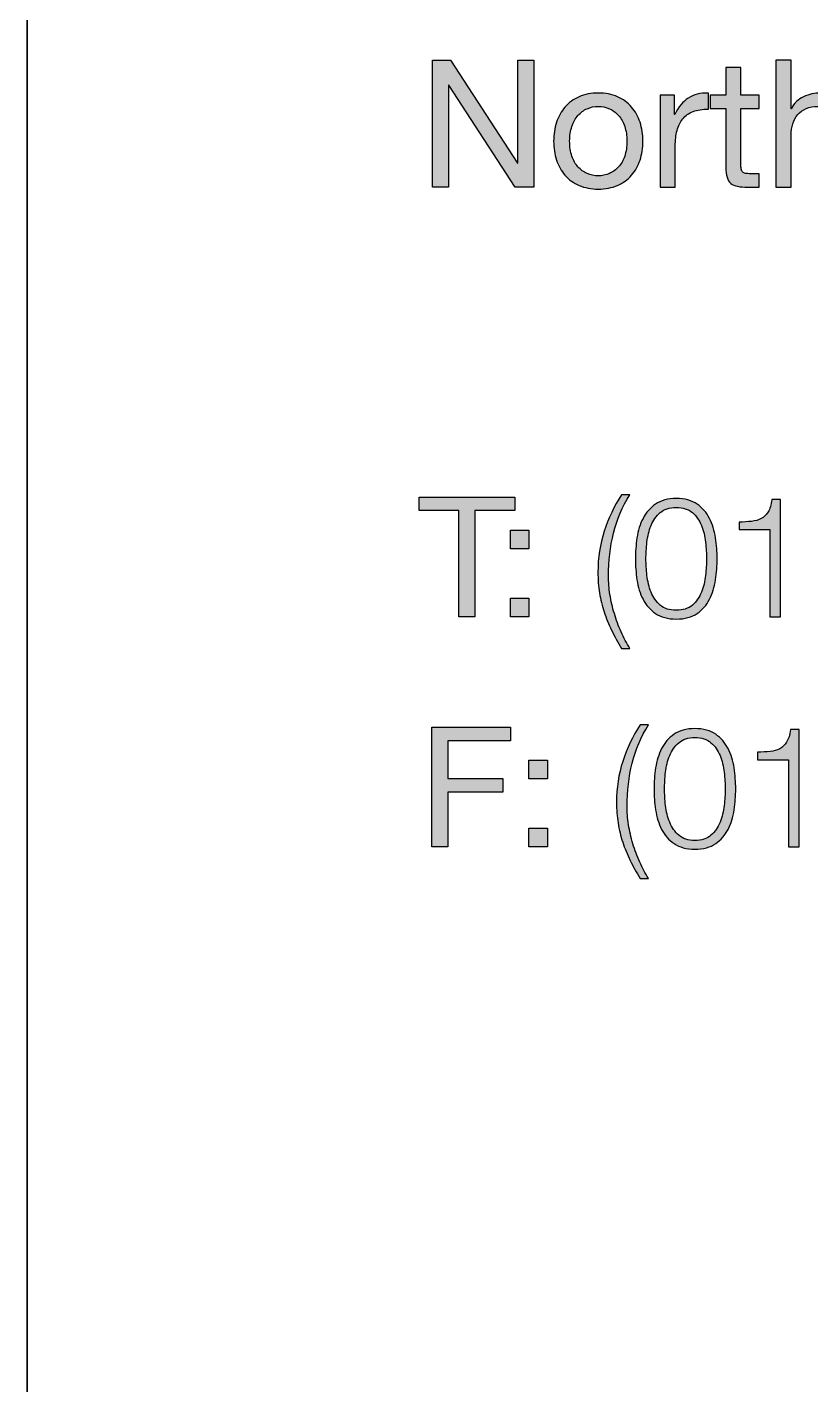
# Paper-space layout 'A0mask' of a CAD drawing. Extents: x 0 to 1153, y 0 to 810.
# Drawn here: x 973 to 991.16, y 31.46 to 62.92 of the extents above; entities that cross this region are included whole.
import ezdxf
from ezdxf.enums import TextEntityAlignment as Align

# ---------------------------------------------------------------- set-up
doc = ezdxf.new("R2010")
doc.units = 0
doc.layers.get('0').update_dxf_attribs({"linetype": 'CONTINUOUS'})
doc.layers.get('Defpoints').update_dxf_attribs({"linetype": 'CONTINUOUS'})
doc.layers.add('JPP_Mask', color=7, linetype='CONTINUOUS')
doc.styles.add('JPP', font='arial.ttf')

# ---------------------------------------------------------------- blocks, each defined once
blk = doc.blocks.new('A0mask')
at = {"true_color": 0x004a91}
blk.add_hatch(color=154, dxfattribs=at).paths.add_polyline_path([(982.807, 62.151), (982.391, 62.151), (982.391, 59.209), (982.762, 59.209), (982.762, 61.57), (982.77, 61.57), (984.307, 59.209), (984.735, 59.209), (984.735, 62.151), (984.364, 62.151), (984.364, 59.765), (984.356, 59.765)])
h = blk.add_hatch(color=154, dxfattribs=at)
edge = h.paths.add_edge_path()
edge.add_spline(control_points=[(989.96, 61.339), (989.96, 61.339), (989.96, 61.03), (989.96, 61.03), (989.96, 61.03), (989.535, 61.03), (989.535, 61.03), (989.535, 61.03), (989.535, 59.708), (989.535, 59.708), (989.535, 59.667), (989.539, 59.634), (989.546, 59.609), (989.552, 59.584), (989.566, 59.565), (989.585, 59.551), (989.604, 59.537), (989.631, 59.529), (989.665, 59.524), (989.7, 59.52), (989.744, 59.518), (989.799, 59.518), (989.799, 59.518), (989.96, 59.518), (989.96, 59.518), (989.96, 59.518), (989.96, 59.209), (989.96, 59.209), (989.96, 59.209), (989.692, 59.209), (989.692, 59.209), (989.601, 59.209), (989.524, 59.215), (989.459, 59.228), (989.395, 59.24), (989.342, 59.263), (989.302, 59.296), (989.263, 59.329), (989.233, 59.375), (989.214, 59.436), (989.195, 59.496), (989.185, 59.576), (989.185, 59.675), (989.185, 59.675), (989.185, 61.03), (989.185, 61.03), (989.185, 61.03), (988.822, 61.03), (988.822, 61.03), (988.822, 61.03), (988.822, 61.339), (988.822, 61.339), (988.822, 61.339), (989.185, 61.339), (989.185, 61.339), (989.185, 61.339), (989.185, 61.978), (989.185, 61.978), (989.185, 61.978), (989.535, 61.978), (989.535, 61.978), (989.535, 61.978), (989.535, 61.339), (989.535, 61.339), (989.535, 61.339), (989.96, 61.339), (989.96, 61.339)], knot_values=[0, 0, 0, 0, 1, 1, 1, 2, 2, 2, 3, 3, 3, 4, 4, 4, 5, 5, 5, 6, 6, 6, 7, 7, 7, 8, 8, 8, 9, 9, 9, 10, 10, 10, 11, 11, 11, 12, 12, 12, 13, 13, 13, 14, 14, 14, 15, 15, 15, 16, 16, 16, 17, 17, 17, 18, 18, 18, 19, 19, 19, 20, 20, 20, 21, 21, 21, 22, 22, 22, 22], degree=3, periodic=0)
h = blk.add_hatch(color=154, dxfattribs=at)
edge = h.paths.add_edge_path()
edge.add_spline(control_points=[(990.697, 62.151), (990.697, 62.151), (990.697, 61.026), (990.697, 61.026), (990.697, 61.026), (990.705, 61.026), (990.705, 61.026), (990.732, 61.092), (990.771, 61.148), (990.821, 61.193), (990.87, 61.239), (990.926, 61.275), (990.988, 61.304), (991.049, 61.333), (991.114, 61.355), (991.181, 61.368), (991.248, 61.382), (991.314, 61.389), (991.377, 61.389), (991.517, 61.389), (991.634, 61.37), (991.727, 61.331), (991.82, 61.292), (991.896, 61.239), (991.954, 61.17), (992.011, 61.102), (992.052, 61.02), (992.075, 60.925), (992.099, 60.83), (992.11, 60.725), (992.11, 60.61), (992.11, 60.61), (992.11, 59.209), (992.11, 59.209), (992.11, 59.209), (991.76, 59.209), (991.76, 59.209), (991.76, 59.209), (991.76, 60.651), (991.76, 60.651), (991.76, 60.783), (991.721, 60.887), (991.645, 60.964), (991.567, 61.041), (991.462, 61.08), (991.327, 61.08), (991.22, 61.08), (991.127, 61.063), (991.049, 61.03), (990.971, 60.998), (990.906, 60.951), (990.854, 60.89), (990.801, 60.83), (990.762, 60.759), (990.736, 60.678), (990.71, 60.597), (990.697, 60.509), (990.697, 60.413), (990.697, 60.413), (990.697, 59.209), (990.697, 59.209), (990.697, 59.209), (990.347, 59.209), (990.347, 59.209), (990.347, 59.209), (990.347, 62.151), (990.347, 62.151), (990.347, 62.151), (990.697, 62.151), (990.697, 62.151)], knot_values=[0, 0, 0, 0, 1, 1, 1, 2, 2, 2, 3, 3, 3, 4, 4, 4, 5, 5, 5, 6, 6, 6, 7, 7, 7, 8, 8, 8, 9, 9, 9, 10, 10, 10, 11, 11, 11, 12, 12, 12, 13, 13, 13, 14, 14, 14, 15, 15, 15, 16, 16, 16, 17, 17, 17, 18, 18, 18, 19, 19, 19, 20, 20, 20, 21, 21, 21, 22, 22, 22, 23, 23, 23, 23], degree=3, periodic=0)
h = blk.add_hatch(color=154, dxfattribs=at)
edge = h.paths.add_edge_path(flags=16)
edge.add_spline(control_points=[(985.619, 59.928), (985.653, 59.828), (985.701, 59.744), (985.761, 59.677), (985.821, 59.61), (985.892, 59.558), (985.973, 59.523), (986.054, 59.487), (986.14, 59.469), (986.231, 59.469), (986.322, 59.469), (986.407, 59.487), (986.488, 59.523), (986.569, 59.558), (986.64, 59.61), (986.7, 59.677), (986.761, 59.744), (986.808, 59.828), (986.843, 59.928), (986.877, 60.029), (986.894, 60.143), (986.894, 60.272), (986.894, 60.401), (986.877, 60.516), (986.843, 60.616), (986.808, 60.716), (986.761, 60.801), (986.7, 60.87), (986.64, 60.938), (986.569, 60.99), (986.488, 61.026), (986.407, 61.062), (986.322, 61.08), (986.231, 61.08), (986.14, 61.08), (986.054, 61.062), (985.973, 61.026), (985.892, 60.99), (985.821, 60.938), (985.761, 60.87), (985.701, 60.801), (985.653, 60.716), (985.619, 60.616), (985.585, 60.516), (985.568, 60.401), (985.568, 60.272), (985.568, 60.143), (985.585, 60.029), (985.619, 59.928)], knot_values=[0, 0, 0, 0, 1, 1, 1, 2, 2, 2, 3, 3, 3, 4, 4, 4, 5, 5, 5, 6, 6, 6, 7, 7, 7, 8, 8, 8, 9, 9, 9, 10, 10, 10, 11, 11, 11, 12, 12, 12, 13, 13, 13, 14, 14, 14, 15, 15, 15, 16, 16, 16, 16], degree=3, periodic=0)
edge = h.paths.add_edge_path()
edge.add_spline(control_points=[(985.263, 60.711), (985.306, 60.847), (985.373, 60.965), (985.46, 61.065), (985.548, 61.166), (985.657, 61.245), (985.786, 61.302), (985.915, 61.36), (986.063, 61.389), (986.231, 61.389), (986.401, 61.389), (986.55, 61.36), (986.678, 61.302), (986.805, 61.245), (986.913, 61.166), (987.001, 61.065), (987.089, 60.965), (987.155, 60.847), (987.199, 60.711), (987.243, 60.575), (987.265, 60.429), (987.265, 60.272), (987.265, 60.116), (987.243, 59.97), (987.199, 59.835), (987.155, 59.701), (987.089, 59.584), (987.001, 59.483), (986.913, 59.383), (986.805, 59.305), (986.678, 59.249), (986.55, 59.192), (986.401, 59.164), (986.231, 59.164), (986.063, 59.164), (985.915, 59.192), (985.786, 59.249), (985.657, 59.305), (985.548, 59.383), (985.46, 59.483), (985.373, 59.584), (985.306, 59.701), (985.263, 59.835), (985.219, 59.97), (985.197, 60.116), (985.197, 60.272), (985.197, 60.429), (985.219, 60.575), (985.263, 60.711)], knot_values=[0, 0, 0, 0, 1, 1, 1, 2, 2, 2, 3, 3, 3, 4, 4, 4, 5, 5, 5, 6, 6, 6, 7, 7, 7, 8, 8, 8, 9, 9, 9, 10, 10, 10, 11, 11, 11, 12, 12, 12, 13, 13, 13, 14, 14, 14, 15, 15, 15, 16, 16, 16, 16], degree=3, periodic=0)
h = blk.add_hatch(color=154, dxfattribs=at)
edge = h.paths.add_edge_path()
edge.add_spline(control_points=[(987.994, 61.339), (987.994, 61.339), (987.994, 60.89), (987.994, 60.89), (987.994, 60.89), (988.003, 60.89), (988.003, 60.89), (988.087, 61.063), (988.192, 61.191), (988.316, 61.274), (988.439, 61.356), (988.596, 61.394), (988.785, 61.389), (988.785, 61.389), (988.785, 61.018), (988.785, 61.018), (988.645, 61.018), (988.526, 60.999), (988.427, 60.96), (988.328, 60.922), (988.248, 60.866), (988.188, 60.791), (988.128, 60.717), (988.084, 60.627), (988.056, 60.521), (988.029, 60.416), (988.015, 60.294), (988.015, 60.157), (988.015, 60.157), (988.015, 59.209), (988.015, 59.209), (988.015, 59.209), (987.665, 59.209), (987.665, 59.209), (987.665, 59.209), (987.665, 61.339), (987.665, 61.339), (987.665, 61.339), (987.994, 61.339), (987.994, 61.339)], knot_values=[0, 0, 0, 0, 1, 1, 1, 2, 2, 2, 3, 3, 3, 4, 4, 4, 5, 5, 5, 6, 6, 6, 7, 7, 7, 8, 8, 8, 9, 9, 9, 10, 10, 10, 11, 11, 11, 12, 12, 12, 13, 13, 13, 13], degree=3, periodic=0)
at = {"true_color": 0x0081c6}
for points in [[(983.373, 51.715), (984.296, 51.715), (984.296, 52.025), (982.081, 52.025), (982.081, 51.715), (983.004, 51.715), (983.004, 49.256), (983.373, 49.256)], [(984.625, 51.261), (984.195, 51.261), (984.195, 50.831), (984.625, 50.831)], [(984.625, 49.687), (984.195, 49.687), (984.195, 49.256), (984.625, 49.256)], [(984.195, 46.693), (982.376, 46.693), (982.376, 43.924), (982.745, 43.924), (982.745, 45.193), (984.016, 45.193), (984.016, 45.503), (982.745, 45.503), (982.745, 46.383), (984.195, 46.383)], [(985.052, 45.929), (984.621, 45.929), (984.621, 45.499), (985.052, 45.499)], [(985.052, 44.355), (984.621, 44.355), (984.621, 43.924), (985.052, 43.924)]]:
    blk.add_hatch(color=142, dxfattribs=at).paths.add_polyline_path(points)
at = {"true_color": 0x004a91}
h = blk.add_hatch(color=154, dxfattribs=at)
edge = h.paths.add_edge_path()
edge.add_spline(control_points=[(986.467, 50.199), (986.467, 50.545), (986.506, 50.876), (986.585, 51.191)], knot_values=[7, 7, 7, 7, 8, 8, 8, 8], degree=3, periodic=0)
edge.add_spline(control_points=[(986.585, 51.191), (986.664, 51.507), (986.79, 51.804), (986.963, 52.083)], knot_values=[6, 6, 6, 6, 7, 7, 7, 7], degree=3, periodic=0)
edge.add_spline(control_points=[(986.963, 52.083), (986.963, 52.083), (986.77, 52.083), (986.77, 52.083), (986.599, 51.817), (986.465, 51.535), (986.368, 51.236), (986.271, 50.937), (986.223, 50.622), (986.223, 50.288)], knot_values=[3, 3, 3, 3, 4, 4, 4, 5, 5, 5, 6, 6, 6, 6], degree=3, periodic=0)
edge.add_spline(control_points=[(986.223, 50.288), (986.223, 50.117), (986.235, 49.957), (986.26, 49.805)], knot_values=[2, 2, 2, 2, 3, 3, 3, 3], degree=3, periodic=0)
edge.add_spline(control_points=[(986.26, 49.805), (986.284, 49.654), (986.32, 49.507), (986.366, 49.365)], knot_values=[1, 1, 1, 1, 2, 2, 2, 2], degree=3, periodic=0)
edge.add_spline(control_points=[(986.366, 49.365), (986.413, 49.223), (986.47, 49.082), (986.539, 48.942)], knot_values=[0, 0, 0, 0, 1, 1, 1, 1], degree=3, periodic=0)
edge.add_spline(control_points=[(986.539, 48.942), (986.607, 48.803), (986.684, 48.662), (986.77, 48.52)], knot_values=[13, 13, 13, 13, 14, 14, 14, 14], degree=3, periodic=0)
edge.add_spline(control_points=[(986.77, 48.52), (986.77, 48.52), (986.963, 48.52), (986.963, 48.52), (986.888, 48.639), (986.821, 48.766), (986.76, 48.904)], knot_values=[11, 11, 11, 11, 12, 12, 12, 13, 13, 13, 13], degree=3, periodic=0)
edge.add_spline(control_points=[(986.76, 48.904), (986.699, 49.041), (986.646, 49.182), (986.603, 49.328)], knot_values=[10, 10, 10, 10, 11, 11, 11, 11], degree=3, periodic=0)
edge.add_spline(control_points=[(986.603, 49.328), (986.559, 49.474), (986.525, 49.621), (986.502, 49.768)], knot_values=[9, 9, 9, 9, 10, 10, 10, 10], degree=3, periodic=0)
edge.add_spline(control_points=[(986.502, 49.768), (986.478, 49.916), (986.467, 50.059), (986.467, 50.199)], knot_values=[8, 8, 8, 8, 9, 9, 9, 9], degree=3, periodic=0)
h = blk.add_hatch(color=154, dxfattribs=at)
edge = h.paths.add_edge_path()
edge.add_spline(control_points=[(988.984, 50.598), (988.984, 50.756), (988.972, 50.917), (988.947, 51.083)], knot_values=[2, 2, 2, 2, 3, 3, 3, 3], degree=3, periodic=0)
edge.add_spline(control_points=[(988.947, 51.083), (988.922, 51.248), (988.876, 51.398), (988.807, 51.533)], knot_values=[1, 1, 1, 1, 2, 2, 2, 2], degree=3, periodic=0)
edge.add_spline(control_points=[(988.807, 51.533), (988.739, 51.667), (988.644, 51.778), (988.52, 51.864)], knot_values=[0, 0, 0, 0, 1, 1, 1, 1], degree=3, periodic=0)
edge.add_spline(control_points=[(988.52, 51.864), (988.398, 51.951), (988.237, 51.994), (988.038, 51.994)], knot_values=[15, 15, 15, 15, 16, 16, 16, 16], degree=3, periodic=0)
edge.add_spline(control_points=[(988.038, 51.994), (987.841, 51.994), (987.681, 51.951), (987.557, 51.864)], knot_values=[14, 14, 14, 14, 15, 15, 15, 15], degree=3, periodic=0)
edge.add_spline(control_points=[(987.557, 51.864), (987.433, 51.778), (987.337, 51.667), (987.268, 51.533), (987.199, 51.398), (987.153, 51.248), (987.128, 51.083)], knot_values=[12, 12, 12, 12, 13, 13, 13, 14, 14, 14, 14], degree=3, periodic=0)
edge.add_spline(control_points=[(987.128, 51.083), (987.104, 50.917), (987.092, 50.755), (987.092, 50.594)], knot_values=[11, 11, 11, 11, 12, 12, 12, 12], degree=3, periodic=0)
edge.add_spline(control_points=[(987.092, 50.594), (987.092, 50.436), (987.104, 50.275), (987.128, 50.109)], knot_values=[10, 10, 10, 10, 11, 11, 11, 11], degree=3, periodic=0)
edge.add_spline(control_points=[(987.128, 50.109), (987.153, 49.944), (987.199, 49.794), (987.268, 49.66), (987.337, 49.525), (987.433, 49.415), (987.557, 49.33)], knot_values=[8, 8, 8, 8, 9, 9, 9, 10, 10, 10, 10], degree=3, periodic=0)
edge.add_spline(control_points=[(987.557, 49.33), (987.681, 49.245), (987.841, 49.202), (988.038, 49.202)], knot_values=[7, 7, 7, 7, 8, 8, 8, 8], degree=3, periodic=0)
edge.add_spline(control_points=[(988.038, 49.202), (988.237, 49.202), (988.398, 49.245), (988.52, 49.33)], knot_values=[6, 6, 6, 6, 7, 7, 7, 7], degree=3, periodic=0)
edge.add_spline(control_points=[(988.52, 49.33), (988.644, 49.415), (988.739, 49.525), (988.807, 49.66)], knot_values=[5, 5, 5, 5, 6, 6, 6, 6], degree=3, periodic=0)
edge.add_spline(control_points=[(988.807, 49.66), (988.876, 49.794), (988.922, 49.944), (988.947, 50.109)], knot_values=[4, 4, 4, 4, 5, 5, 5, 5], degree=3, periodic=0)
edge.add_spline(control_points=[(988.947, 50.109), (988.972, 50.275), (988.984, 50.438), (988.984, 50.598)], knot_values=[3, 3, 3, 3, 4, 4, 4, 4], degree=3, periodic=0)
edge = h.paths.add_edge_path(flags=16)
edge.add_spline(control_points=[(987.336, 50.598), (987.336, 50.714), (987.344, 50.843), (987.359, 50.982)], knot_values=[2, 2, 2, 2, 3, 3, 3, 3], degree=3, periodic=0)
edge.add_spline(control_points=[(987.359, 50.982), (987.375, 51.121), (987.406, 51.251), (987.454, 51.37)], knot_values=[1, 1, 1, 1, 2, 2, 2, 2], degree=3, periodic=0)
edge.add_spline(control_points=[(987.454, 51.37), (987.502, 51.489), (987.572, 51.588), (987.666, 51.668)], knot_values=[0, 0, 0, 0, 1, 1, 1, 1], degree=3, periodic=0)
edge.add_spline(control_points=[(987.666, 51.668), (987.759, 51.749), (987.883, 51.788), (988.038, 51.788)], knot_values=[15, 15, 15, 15, 16, 16, 16, 16], degree=3, periodic=0)
edge.add_spline(control_points=[(988.038, 51.788), (988.193, 51.788), (988.317, 51.749), (988.41, 51.668)], knot_values=[14, 14, 14, 14, 15, 15, 15, 15], degree=3, periodic=0)
edge.add_spline(control_points=[(988.41, 51.668), (988.503, 51.588), (988.573, 51.489), (988.621, 51.37)], knot_values=[13, 13, 13, 13, 14, 14, 14, 14], degree=3, periodic=0)
edge.add_spline(control_points=[(988.621, 51.37), (988.669, 51.251), (988.701, 51.121), (988.716, 50.982)], knot_values=[12, 12, 12, 12, 13, 13, 13, 13], degree=3, periodic=0)
edge.add_spline(control_points=[(988.716, 50.982), (988.732, 50.843), (988.74, 50.714), (988.74, 50.598)], knot_values=[11, 11, 11, 11, 12, 12, 12, 12], degree=3, periodic=0)
edge.add_spline(control_points=[(988.74, 50.598), (988.74, 50.479), (988.732, 50.35), (988.716, 50.212), (988.701, 50.074), (988.669, 49.945), (988.621, 49.824), (988.573, 49.704), (988.503, 49.604), (988.41, 49.524)], knot_values=[8, 8, 8, 8, 9, 9, 9, 10, 10, 10, 11, 11, 11, 11], degree=3, periodic=0)
edge.add_spline(control_points=[(988.41, 49.524), (988.317, 49.444), (988.193, 49.404), (988.038, 49.404)], knot_values=[7, 7, 7, 7, 8, 8, 8, 8], degree=3, periodic=0)
edge.add_spline(control_points=[(988.038, 49.404), (987.883, 49.404), (987.759, 49.444), (987.666, 49.524), (987.572, 49.604), (987.502, 49.704), (987.454, 49.824), (987.406, 49.945), (987.375, 50.074), (987.359, 50.212), (987.344, 50.35), (987.336, 50.479), (987.336, 50.598)], knot_values=[3, 3, 3, 3, 4, 4, 4, 5, 5, 5, 6, 6, 6, 7, 7, 7, 7], degree=3, periodic=0)
h = blk.add_hatch(color=154, dxfattribs=at)
edge = h.paths.add_edge_path()
edge.add_spline(control_points=[(990.453, 50.614), (990.453, 51.292), (990.453, 51.971), (990.453, 51.971), (990.453, 51.971), (990.404, 51.971), (990.354, 51.971)], knot_values=[3.5, 3.5, 3.5, 3.5, 4, 4, 4, 4.5, 4.5, 4.5, 4.5], degree=3, periodic=0)
edge.add_spline(control_points=[(990.354, 51.971), (990.305, 51.971), (990.255, 51.971), (990.255, 51.971), (990.237, 51.847), (990.207, 51.751), (990.164, 51.682), (990.122, 51.613), (990.069, 51.562), (990.005, 51.529)], knot_values=[1, 1, 1, 1, 1.5, 1.5, 1.5, 2.5, 2.5, 2.5, 3.5, 3.5, 3.5, 3.5], degree=3, periodic=0)
edge.add_spline(control_points=[(990.005, 51.529), (989.942, 51.495), (989.867, 51.474), (989.781, 51.465)], knot_values=[0, 0, 0, 0, 1, 1, 1, 1], degree=3, periodic=0)
edge.add_spline(control_points=[(989.781, 51.465), (989.694, 51.456), (989.597, 51.45), (989.492, 51.447)], knot_values=[9, 9, 9, 9, 10, 10, 10, 10], degree=3, periodic=0)
edge.add_spline(control_points=[(989.492, 51.447), (989.492, 51.447), (989.492, 51.273), (989.492, 51.273), (989.492, 51.273), (989.671, 51.273), (989.85, 51.273)], knot_values=[7.5, 7.5, 7.5, 7.5, 8.5, 8.5, 8.5, 9, 9, 9, 9], degree=3, periodic=0)
edge.add_spline(control_points=[(989.85, 51.273), (990.03, 51.273), (990.209, 51.273), (990.209, 51.273), (990.209, 51.273), (990.209, 50.769), (990.209, 50.265)], knot_values=[6.5, 6.5, 6.5, 6.5, 7, 7, 7, 7.5, 7.5, 7.5, 7.5], degree=3, periodic=0)
edge.add_spline(control_points=[(990.209, 50.265), (990.209, 49.761), (990.209, 49.256), (990.209, 49.256), (990.209, 49.256), (990.27, 49.256), (990.331, 49.256)], knot_values=[5.5, 5.5, 5.5, 5.5, 6, 6, 6, 6.5, 6.5, 6.5, 6.5], degree=3, periodic=0)
edge.add_spline(control_points=[(990.331, 49.256), (990.392, 49.256), (990.453, 49.256), (990.453, 49.256), (990.453, 49.256), (990.453, 49.935), (990.453, 50.614)], knot_values=[4.5, 4.5, 4.5, 4.5, 5, 5, 5, 5.5, 5.5, 5.5, 5.5], degree=3, periodic=0)
h = blk.add_hatch(color=154, dxfattribs=at)
edge = h.paths.add_edge_path()
edge.add_spline(control_points=[(986.898, 44.867), (986.898, 45.213), (986.937, 45.544), (987.016, 45.86)], knot_values=[7, 7, 7, 7, 8, 8, 8, 8], degree=3, periodic=0)
edge.add_spline(control_points=[(987.016, 45.86), (987.095, 46.175), (987.221, 46.472), (987.394, 46.751)], knot_values=[6, 6, 6, 6, 7, 7, 7, 7], degree=3, periodic=0)
edge.add_spline(control_points=[(987.394, 46.751), (987.394, 46.751), (987.2, 46.751), (987.2, 46.751), (987.029, 46.485), (986.896, 46.203), (986.799, 45.904), (986.702, 45.605), (986.654, 45.29), (986.654, 44.956)], knot_values=[3, 3, 3, 3, 4, 4, 4, 5, 5, 5, 6, 6, 6, 6], degree=3, periodic=0)
edge.add_spline(control_points=[(986.654, 44.956), (986.654, 44.786), (986.666, 44.625), (986.69, 44.473)], knot_values=[2, 2, 2, 2, 3, 3, 3, 3], degree=3, periodic=0)
edge.add_spline(control_points=[(986.69, 44.473), (986.715, 44.322), (986.751, 44.175), (986.797, 44.033)], knot_values=[1, 1, 1, 1, 2, 2, 2, 2], degree=3, periodic=0)
edge.add_spline(control_points=[(986.797, 44.033), (986.843, 43.891), (986.901, 43.75), (986.969, 43.61)], knot_values=[0, 0, 0, 0, 1, 1, 1, 1], degree=3, periodic=0)
edge.add_spline(control_points=[(986.969, 43.61), (987.038, 43.471), (987.115, 43.33), (987.2, 43.188)], knot_values=[13, 13, 13, 13, 14, 14, 14, 14], degree=3, periodic=0)
edge.add_spline(control_points=[(987.2, 43.188), (987.2, 43.188), (987.394, 43.188), (987.394, 43.188), (987.319, 43.307), (987.251, 43.435), (987.19, 43.572)], knot_values=[11, 11, 11, 11, 12, 12, 12, 13, 13, 13, 13], degree=3, periodic=0)
edge.add_spline(control_points=[(987.19, 43.572), (987.13, 43.709), (987.077, 43.85), (987.034, 43.996)], knot_values=[10, 10, 10, 10, 11, 11, 11, 11], degree=3, periodic=0)
edge.add_spline(control_points=[(987.034, 43.996), (986.99, 44.142), (986.956, 44.289), (986.933, 44.436)], knot_values=[9, 9, 9, 9, 10, 10, 10, 10], degree=3, periodic=0)
edge.add_spline(control_points=[(986.933, 44.436), (986.909, 44.584), (986.898, 44.727), (986.898, 44.867)], knot_values=[8, 8, 8, 8, 9, 9, 9, 9], degree=3, periodic=0)
h = blk.add_hatch(color=154, dxfattribs=at)
edge = h.paths.add_edge_path()
edge.add_spline(control_points=[(989.415, 45.266), (989.415, 45.424), (989.402, 45.586), (989.378, 45.751)], knot_values=[2, 2, 2, 2, 3, 3, 3, 3], degree=3, periodic=0)
edge.add_spline(control_points=[(989.378, 45.751), (989.353, 45.916), (989.307, 46.066), (989.238, 46.201)], knot_values=[1, 1, 1, 1, 2, 2, 2, 2], degree=3, periodic=0)
edge.add_spline(control_points=[(989.238, 46.201), (989.17, 46.335), (989.074, 46.446), (988.951, 46.532)], knot_values=[0, 0, 0, 0, 1, 1, 1, 1], degree=3, periodic=0)
edge.add_spline(control_points=[(988.951, 46.532), (988.829, 46.619), (988.668, 46.662), (988.468, 46.662)], knot_values=[15, 15, 15, 15, 16, 16, 16, 16], degree=3, periodic=0)
edge.add_spline(control_points=[(988.468, 46.662), (988.272, 46.662), (988.112, 46.619), (987.988, 46.532)], knot_values=[14, 14, 14, 14, 15, 15, 15, 15], degree=3, periodic=0)
edge.add_spline(control_points=[(987.988, 46.532), (987.863, 46.446), (987.767, 46.335), (987.699, 46.201), (987.63, 46.066), (987.584, 45.916), (987.559, 45.751)], knot_values=[12, 12, 12, 12, 13, 13, 13, 14, 14, 14, 14], degree=3, periodic=0)
edge.add_spline(control_points=[(987.559, 45.751), (987.534, 45.586), (987.523, 45.423), (987.523, 45.262)], knot_values=[11, 11, 11, 11, 12, 12, 12, 12], degree=3, periodic=0)
edge.add_spline(control_points=[(987.523, 45.262), (987.523, 45.105), (987.534, 44.943), (987.559, 44.777)], knot_values=[10, 10, 10, 10, 11, 11, 11, 11], degree=3, periodic=0)
edge.add_spline(control_points=[(987.559, 44.777), (987.584, 44.612), (987.63, 44.462), (987.699, 44.328), (987.767, 44.193), (987.863, 44.084), (987.988, 43.998)], knot_values=[8, 8, 8, 8, 9, 9, 9, 10, 10, 10, 10], degree=3, periodic=0)
edge.add_spline(control_points=[(987.988, 43.998), (988.112, 43.913), (988.272, 43.87), (988.468, 43.87)], knot_values=[7, 7, 7, 7, 8, 8, 8, 8], degree=3, periodic=0)
edge.add_spline(control_points=[(988.468, 43.87), (988.668, 43.87), (988.829, 43.913), (988.951, 43.998)], knot_values=[6, 6, 6, 6, 7, 7, 7, 7], degree=3, periodic=0)
edge.add_spline(control_points=[(988.951, 43.998), (989.074, 44.084), (989.17, 44.193), (989.238, 44.328)], knot_values=[5, 5, 5, 5, 6, 6, 6, 6], degree=3, periodic=0)
edge.add_spline(control_points=[(989.238, 44.328), (989.307, 44.462), (989.353, 44.612), (989.378, 44.777)], knot_values=[4, 4, 4, 4, 5, 5, 5, 5], degree=3, periodic=0)
edge.add_spline(control_points=[(989.378, 44.777), (989.402, 44.943), (989.415, 45.106), (989.415, 45.266)], knot_values=[3, 3, 3, 3, 4, 4, 4, 4], degree=3, periodic=0)
edge = h.paths.add_edge_path(flags=16)
edge.add_spline(control_points=[(987.767, 45.266), (987.767, 45.382), (987.774, 45.511), (987.79, 45.65)], knot_values=[2, 2, 2, 2, 3, 3, 3, 3], degree=3, periodic=0)
edge.add_spline(control_points=[(987.79, 45.65), (987.806, 45.79), (987.837, 45.919), (987.885, 46.038)], knot_values=[1, 1, 1, 1, 2, 2, 2, 2], degree=3, periodic=0)
edge.add_spline(control_points=[(987.885, 46.038), (987.933, 46.157), (988.003, 46.256), (988.096, 46.336)], knot_values=[0, 0, 0, 0, 1, 1, 1, 1], degree=3, periodic=0)
edge.add_spline(control_points=[(988.096, 46.336), (988.19, 46.417), (988.314, 46.456), (988.468, 46.456)], knot_values=[15, 15, 15, 15, 16, 16, 16, 16], degree=3, periodic=0)
edge.add_spline(control_points=[(988.468, 46.456), (988.624, 46.456), (988.748, 46.417), (988.841, 46.336)], knot_values=[14, 14, 14, 14, 15, 15, 15, 15], degree=3, periodic=0)
edge.add_spline(control_points=[(988.841, 46.336), (988.934, 46.256), (989.004, 46.157), (989.052, 46.038)], knot_values=[13, 13, 13, 13, 14, 14, 14, 14], degree=3, periodic=0)
edge.add_spline(control_points=[(989.052, 46.038), (989.1, 45.919), (989.132, 45.79), (989.147, 45.65)], knot_values=[12, 12, 12, 12, 13, 13, 13, 13], degree=3, periodic=0)
edge.add_spline(control_points=[(989.147, 45.65), (989.163, 45.511), (989.17, 45.382), (989.17, 45.266)], knot_values=[11, 11, 11, 11, 12, 12, 12, 12], degree=3, periodic=0)
edge.add_spline(control_points=[(989.17, 45.266), (989.17, 45.147), (989.163, 45.018), (989.147, 44.88), (989.132, 44.742), (989.1, 44.613), (989.052, 44.493), (989.004, 44.372), (988.934, 44.272), (988.841, 44.192)], knot_values=[8, 8, 8, 8, 9, 9, 9, 10, 10, 10, 11, 11, 11, 11], degree=3, periodic=0)
edge.add_spline(control_points=[(988.841, 44.192), (988.748, 44.112), (988.624, 44.072), (988.468, 44.072)], knot_values=[7, 7, 7, 7, 8, 8, 8, 8], degree=3, periodic=0)
edge.add_spline(control_points=[(988.468, 44.072), (988.314, 44.072), (988.19, 44.112), (988.096, 44.192), (988.003, 44.272), (987.933, 44.372), (987.885, 44.493), (987.837, 44.613), (987.806, 44.742), (987.79, 44.88), (987.774, 45.018), (987.767, 45.147), (987.767, 45.266)], knot_values=[3, 3, 3, 3, 4, 4, 4, 5, 5, 5, 6, 6, 6, 7, 7, 7, 7], degree=3, periodic=0)
h = blk.add_hatch(color=154, dxfattribs=at)
edge = h.paths.add_edge_path()
edge.add_spline(control_points=[(990.884, 45.282), (990.884, 45.96), (990.884, 46.639), (990.884, 46.639), (990.884, 46.639), (990.834, 46.639), (990.785, 46.639)], knot_values=[3.5, 3.5, 3.5, 3.5, 4, 4, 4, 4.5, 4.5, 4.5, 4.5], degree=3, periodic=0)
edge.add_spline(control_points=[(990.785, 46.639), (990.736, 46.639), (990.686, 46.639), (990.686, 46.639), (990.668, 46.515), (990.638, 46.419), (990.595, 46.35), (990.553, 46.281), (990.5, 46.23), (990.436, 46.197)], knot_values=[1, 1, 1, 1, 1.5, 1.5, 1.5, 2.5, 2.5, 2.5, 3.5, 3.5, 3.5, 3.5], degree=3, periodic=0)
edge.add_spline(control_points=[(990.436, 46.197), (990.373, 46.163), (990.298, 46.142), (990.211, 46.133)], knot_values=[0, 0, 0, 0, 1, 1, 1, 1], degree=3, periodic=0)
edge.add_spline(control_points=[(990.211, 46.133), (990.125, 46.124), (990.028, 46.118), (989.923, 46.115)], knot_values=[9, 9, 9, 9, 10, 10, 10, 10], degree=3, periodic=0)
edge.add_spline(control_points=[(989.923, 46.115), (989.923, 46.115), (989.923, 45.941), (989.923, 45.941), (989.923, 45.941), (990.102, 45.941), (990.281, 45.941)], knot_values=[7.5, 7.5, 7.5, 7.5, 8.5, 8.5, 8.5, 9, 9, 9, 9], degree=3, periodic=0)
edge.add_spline(control_points=[(990.281, 45.941), (990.46, 45.941), (990.64, 45.941), (990.64, 45.941), (990.64, 45.941), (990.64, 45.437), (990.64, 44.933)], knot_values=[6.5, 6.5, 6.5, 6.5, 7, 7, 7, 7.5, 7.5, 7.5, 7.5], degree=3, periodic=0)
edge.add_spline(control_points=[(990.64, 44.933), (990.64, 44.429), (990.64, 43.924), (990.64, 43.924), (990.64, 43.924), (990.701, 43.924), (990.762, 43.924)], knot_values=[5.5, 5.5, 5.5, 5.5, 6, 6, 6, 6.5, 6.5, 6.5, 6.5], degree=3, periodic=0)
edge.add_spline(control_points=[(990.762, 43.924), (990.823, 43.924), (990.884, 43.924), (990.884, 43.924), (990.884, 43.924), (990.884, 44.603), (990.884, 45.282)], knot_values=[4.5, 4.5, 4.5, 4.5, 5, 5, 5, 5.5, 5.5, 5.5, 5.5], degree=3, periodic=0)
at = {"color": 154, "true_color": 0x004a91}
blk.add_line((973, 115), (973, 5), dxfattribs=at)
at = {"layer": 'Defpoints'}
blk.add_lwpolyline([(973, 0), (973, 120), (1153, 120)], dxfattribs=at)
at = {"layer": 'Defpoints', "color": 154, "true_color": 0x004a91}
blk.add_lwpolyline([(982.807, 62.151), (984.356, 59.765), (984.364, 59.765), (984.364, 62.151), (984.735, 62.151), (984.735, 59.209), (984.307, 59.209), (982.77, 61.57), (982.762, 61.57), (982.762, 59.209), (982.391, 59.209), (982.391, 62.151), (982.807, 62.151)], dxfattribs=at)
at = {"layer": 'Defpoints', "color": 142, "true_color": 0x0081c6}
for points in [[(982.081, 51.715), (982.081, 52.025), (984.296, 52.025), (984.296, 51.715), (983.373, 51.715), (983.373, 49.256), (983.004, 49.256), (983.004, 51.715), (982.081, 51.715)], [(984.195, 50.831), (984.195, 51.261), (984.625, 51.261), (984.625, 50.831), (984.195, 50.831)], [(984.625, 49.687), (984.625, 49.256), (984.195, 49.256), (984.195, 49.687), (984.625, 49.687)], [(984.195, 46.693), (984.195, 46.383), (982.745, 46.383), (982.745, 45.503), (984.016, 45.503), (984.016, 45.193), (982.745, 45.193), (982.745, 43.924), (982.376, 43.924), (982.376, 46.693), (984.195, 46.693)], [(984.621, 45.499), (984.621, 45.929), (985.052, 45.929), (985.052, 45.499), (984.621, 45.499)], [(985.052, 44.355), (985.052, 43.924), (984.621, 43.924), (984.621, 44.355), (985.052, 44.355)]]:
    blk.add_lwpolyline(points, dxfattribs=at)
at = {"layer": 'Defpoints', "color": 154, "true_color": 0x004a91}
for points, knots in [([(989.96, 61.339), (989.96, 61.339), (989.96, 61.03), (989.96, 61.03), (989.96, 61.03), (989.535, 61.03), (989.535, 61.03), (989.535, 61.03), (989.535, 59.708), (989.535, 59.708), (989.535, 59.667), (989.539, 59.634), (989.546, 59.609), (989.552, 59.584), (989.566, 59.565), (989.585, 59.551), (989.604, 59.537), (989.631, 59.529), (989.665, 59.524), (989.7, 59.52), (989.744, 59.518), (989.799, 59.518), (989.799, 59.518), (989.96, 59.518), (989.96, 59.518), (989.96, 59.518), (989.96, 59.209), (989.96, 59.209), (989.96, 59.209), (989.692, 59.209), (989.692, 59.209), (989.601, 59.209), (989.524, 59.215), (989.459, 59.228), (989.395, 59.24), (989.342, 59.263), (989.302, 59.296), (989.263, 59.329), (989.233, 59.375), (989.214, 59.436), (989.195, 59.496), (989.185, 59.576), (989.185, 59.675), (989.185, 59.675), (989.185, 61.03), (989.185, 61.03), (989.185, 61.03), (988.822, 61.03), (988.822, 61.03), (988.822, 61.03), (988.822, 61.339), (988.822, 61.339), (988.822, 61.339), (989.185, 61.339), (989.185, 61.339), (989.185, 61.339), (989.185, 61.978), (989.185, 61.978), (989.185, 61.978), (989.535, 61.978), (989.535, 61.978), (989.535, 61.978), (989.535, 61.339), (989.535, 61.339), (989.535, 61.339), (989.96, 61.339), (989.96, 61.339)], [0, 0, 0, 0, 1, 1, 1, 2, 2, 2, 3, 3, 3, 4, 4, 4, 5, 5, 5, 6, 6, 6, 7, 7, 7, 8, 8, 8, 9, 9, 9, 10, 10, 10, 11, 11, 11, 12, 12, 12, 13, 13, 13, 14, 14, 14, 15, 15, 15, 16, 16, 16, 17, 17, 17, 18, 18, 18, 19, 19, 19, 20, 20, 20, 21, 21, 21, 22, 22, 22, 22]), ([(990.697, 62.151), (990.697, 62.151), (990.697, 61.026), (990.697, 61.026), (990.697, 61.026), (990.705, 61.026), (990.705, 61.026), (990.732, 61.092), (990.771, 61.148), (990.821, 61.193), (990.87, 61.239), (990.926, 61.275), (990.988, 61.304), (991.049, 61.333), (991.114, 61.355), (991.181, 61.368), (991.248, 61.382), (991.314, 61.389), (991.377, 61.389), (991.517, 61.389), (991.634, 61.37), (991.727, 61.331), (991.82, 61.292), (991.896, 61.239), (991.954, 61.17), (992.011, 61.102), (992.052, 61.02), (992.075, 60.925), (992.099, 60.83), (992.11, 60.725), (992.11, 60.61), (992.11, 60.61), (992.11, 59.209), (992.11, 59.209), (992.11, 59.209), (991.76, 59.209), (991.76, 59.209), (991.76, 59.209), (991.76, 60.651), (991.76, 60.651), (991.76, 60.783), (991.721, 60.887), (991.645, 60.964), (991.567, 61.041), (991.462, 61.08), (991.327, 61.08), (991.22, 61.08), (991.127, 61.063), (991.049, 61.03), (990.971, 60.998), (990.906, 60.951), (990.854, 60.89), (990.801, 60.83), (990.762, 60.759), (990.736, 60.678), (990.71, 60.597), (990.697, 60.509), (990.697, 60.413), (990.697, 60.413), (990.697, 59.209), (990.697, 59.209), (990.697, 59.209), (990.347, 59.209), (990.347, 59.209), (990.347, 59.209), (990.347, 62.151), (990.347, 62.151), (990.347, 62.151), (990.697, 62.151), (990.697, 62.151)], [0, 0, 0, 0, 1, 1, 1, 2, 2, 2, 3, 3, 3, 4, 4, 4, 5, 5, 5, 6, 6, 6, 7, 7, 7, 8, 8, 8, 9, 9, 9, 10, 10, 10, 11, 11, 11, 12, 12, 12, 13, 13, 13, 14, 14, 14, 15, 15, 15, 16, 16, 16, 17, 17, 17, 18, 18, 18, 19, 19, 19, 20, 20, 20, 21, 21, 21, 22, 22, 22, 23, 23, 23, 23]), ([(985.263, 60.711), (985.306, 60.847), (985.373, 60.965), (985.46, 61.065), (985.548, 61.166), (985.657, 61.245), (985.786, 61.302), (985.915, 61.36), (986.063, 61.389), (986.231, 61.389), (986.401, 61.389), (986.55, 61.36), (986.678, 61.302), (986.805, 61.245), (986.913, 61.166), (987.001, 61.065), (987.089, 60.965), (987.155, 60.847), (987.199, 60.711), (987.243, 60.575), (987.265, 60.429), (987.265, 60.272), (987.265, 60.116), (987.243, 59.97), (987.199, 59.835), (987.155, 59.701), (987.089, 59.584), (987.001, 59.483), (986.913, 59.383), (986.805, 59.305), (986.678, 59.249), (986.55, 59.192), (986.401, 59.164), (986.231, 59.164), (986.063, 59.164), (985.915, 59.192), (985.786, 59.249), (985.657, 59.305), (985.548, 59.383), (985.46, 59.483), (985.373, 59.584), (985.306, 59.701), (985.263, 59.835), (985.219, 59.97), (985.197, 60.116), (985.197, 60.272), (985.197, 60.429), (985.219, 60.575), (985.263, 60.711)], [0, 0, 0, 0, 1, 1, 1, 2, 2, 2, 3, 3, 3, 4, 4, 4, 5, 5, 5, 6, 6, 6, 7, 7, 7, 8, 8, 8, 9, 9, 9, 10, 10, 10, 11, 11, 11, 12, 12, 12, 13, 13, 13, 14, 14, 14, 15, 15, 15, 16, 16, 16, 16]), ([(987.994, 61.339), (987.994, 61.339), (987.994, 60.89), (987.994, 60.89), (987.994, 60.89), (988.003, 60.89), (988.003, 60.89), (988.087, 61.063), (988.192, 61.191), (988.316, 61.274), (988.439, 61.356), (988.596, 61.394), (988.785, 61.389), (988.785, 61.389), (988.785, 61.018), (988.785, 61.018), (988.645, 61.018), (988.526, 60.999), (988.427, 60.96), (988.328, 60.922), (988.248, 60.866), (988.188, 60.791), (988.128, 60.717), (988.084, 60.627), (988.056, 60.521), (988.029, 60.416), (988.015, 60.294), (988.015, 60.157), (988.015, 60.157), (988.015, 59.209), (988.015, 59.209), (988.015, 59.209), (987.665, 59.209), (987.665, 59.209), (987.665, 59.209), (987.665, 61.339), (987.665, 61.339), (987.665, 61.339), (987.994, 61.339), (987.994, 61.339)], [0, 0, 0, 0, 1, 1, 1, 2, 2, 2, 3, 3, 3, 4, 4, 4, 5, 5, 5, 6, 6, 6, 7, 7, 7, 8, 8, 8, 9, 9, 9, 10, 10, 10, 11, 11, 11, 12, 12, 12, 13, 13, 13, 13]), ([(985.619, 59.928), (985.653, 59.828), (985.701, 59.744), (985.761, 59.677), (985.821, 59.61), (985.892, 59.558), (985.973, 59.523), (986.054, 59.487), (986.14, 59.469), (986.231, 59.469), (986.322, 59.469), (986.407, 59.487), (986.488, 59.523), (986.569, 59.558), (986.64, 59.61), (986.7, 59.677), (986.761, 59.744), (986.808, 59.828), (986.843, 59.928), (986.877, 60.029), (986.894, 60.143), (986.894, 60.272), (986.894, 60.401), (986.877, 60.516), (986.843, 60.616), (986.808, 60.716), (986.761, 60.801), (986.7, 60.87), (986.64, 60.938), (986.569, 60.99), (986.488, 61.026), (986.407, 61.062), (986.322, 61.08), (986.231, 61.08), (986.14, 61.08), (986.054, 61.062), (985.973, 61.026), (985.892, 60.99), (985.821, 60.938), (985.761, 60.87), (985.701, 60.801), (985.653, 60.716), (985.619, 60.616), (985.585, 60.516), (985.568, 60.401), (985.568, 60.272), (985.568, 60.143), (985.585, 60.029), (985.619, 59.928)], [0, 0, 0, 0, 1, 1, 1, 2, 2, 2, 3, 3, 3, 4, 4, 4, 5, 5, 5, 6, 6, 6, 7, 7, 7, 8, 8, 8, 9, 9, 9, 10, 10, 10, 11, 11, 11, 12, 12, 12, 13, 13, 13, 14, 14, 14, 15, 15, 15, 16, 16, 16, 16]), ([(986.539, 48.942), (986.47, 49.082), (986.413, 49.223), (986.366, 49.365), (986.32, 49.507), (986.284, 49.654), (986.26, 49.805), (986.235, 49.957), (986.223, 50.117), (986.223, 50.288), (986.223, 50.622), (986.271, 50.937), (986.368, 51.236), (986.465, 51.535), (986.599, 51.817), (986.77, 52.083), (986.77, 52.083), (986.963, 52.083), (986.963, 52.083), (986.79, 51.804), (986.664, 51.507), (986.585, 51.191), (986.506, 50.876), (986.467, 50.545), (986.467, 50.199), (986.467, 50.059), (986.478, 49.916), (986.502, 49.768), (986.525, 49.621), (986.559, 49.474), (986.603, 49.328), (986.646, 49.182), (986.699, 49.041), (986.76, 48.904), (986.821, 48.766), (986.888, 48.639), (986.963, 48.52), (986.963, 48.52), (986.77, 48.52), (986.77, 48.52), (986.684, 48.662), (986.607, 48.803), (986.539, 48.942)], [0, 0, 0, 0, 1, 1, 1, 2, 2, 2, 3, 3, 3, 4, 4, 4, 5, 5, 5, 6, 6, 6, 7, 7, 7, 8, 8, 8, 9, 9, 9, 10, 10, 10, 11, 11, 11, 12, 12, 12, 13, 13, 13, 14, 14, 14, 14]), ([(988.52, 51.864), (988.644, 51.778), (988.739, 51.667), (988.807, 51.533), (988.876, 51.398), (988.922, 51.248), (988.947, 51.083), (988.972, 50.917), (988.984, 50.756), (988.984, 50.598), (988.984, 50.438), (988.972, 50.275), (988.947, 50.109), (988.922, 49.944), (988.876, 49.794), (988.807, 49.66), (988.739, 49.525), (988.644, 49.415), (988.52, 49.33), (988.398, 49.245), (988.237, 49.202), (988.038, 49.202), (987.841, 49.202), (987.681, 49.245), (987.557, 49.33), (987.433, 49.415), (987.337, 49.525), (987.268, 49.66), (987.199, 49.794), (987.153, 49.944), (987.128, 50.109), (987.104, 50.275), (987.092, 50.436), (987.092, 50.594), (987.092, 50.755), (987.104, 50.917), (987.128, 51.083), (987.153, 51.248), (987.199, 51.398), (987.268, 51.533), (987.337, 51.667), (987.433, 51.778), (987.557, 51.864), (987.681, 51.951), (987.841, 51.994), (988.038, 51.994), (988.237, 51.994), (988.398, 51.951), (988.52, 51.864)], [0, 0, 0, 0, 1, 1, 1, 2, 2, 2, 3, 3, 3, 4, 4, 4, 5, 5, 5, 6, 6, 6, 7, 7, 7, 8, 8, 8, 9, 9, 9, 10, 10, 10, 11, 11, 11, 12, 12, 12, 13, 13, 13, 14, 14, 14, 15, 15, 15, 16, 16, 16, 16]), ([(989.781, 51.465), (989.867, 51.474), (989.942, 51.495), (990.005, 51.529), (990.069, 51.562), (990.122, 51.613), (990.164, 51.682), (990.207, 51.751), (990.237, 51.847), (990.255, 51.971), (990.255, 51.971), (990.453, 51.971), (990.453, 51.971), (990.453, 51.971), (990.453, 49.256), (990.453, 49.256), (990.453, 49.256), (990.209, 49.256), (990.209, 49.256), (990.209, 49.256), (990.209, 51.273), (990.209, 51.273), (990.209, 51.273), (989.492, 51.273), (989.492, 51.273), (989.492, 51.273), (989.492, 51.447), (989.492, 51.447), (989.597, 51.45), (989.694, 51.456), (989.781, 51.465)], [0, 0, 0, 0, 1, 1, 1, 2, 2, 2, 3, 3, 3, 4, 4, 4, 5, 5, 5, 6, 6, 6, 7, 7, 7, 8, 8, 8, 9, 9, 9, 10, 10, 10, 10]), ([(987.666, 51.668), (987.572, 51.588), (987.502, 51.489), (987.454, 51.37), (987.406, 51.251), (987.375, 51.121), (987.359, 50.982), (987.344, 50.843), (987.336, 50.714), (987.336, 50.598), (987.336, 50.479), (987.344, 50.35), (987.359, 50.212), (987.375, 50.074), (987.406, 49.945), (987.454, 49.824), (987.502, 49.704), (987.572, 49.604), (987.666, 49.524), (987.759, 49.444), (987.883, 49.404), (988.038, 49.404), (988.193, 49.404), (988.317, 49.444), (988.41, 49.524), (988.503, 49.604), (988.573, 49.704), (988.621, 49.824), (988.669, 49.945), (988.701, 50.074), (988.716, 50.212), (988.732, 50.35), (988.74, 50.479), (988.74, 50.598), (988.74, 50.714), (988.732, 50.843), (988.716, 50.982), (988.701, 51.121), (988.669, 51.251), (988.621, 51.37), (988.573, 51.489), (988.503, 51.588), (988.41, 51.668), (988.317, 51.749), (988.193, 51.788), (988.038, 51.788), (987.883, 51.788), (987.759, 51.749), (987.666, 51.668)], [0, 0, 0, 0, 1, 1, 1, 2, 2, 2, 3, 3, 3, 4, 4, 4, 5, 5, 5, 6, 6, 6, 7, 7, 7, 8, 8, 8, 9, 9, 9, 10, 10, 10, 11, 11, 11, 12, 12, 12, 13, 13, 13, 14, 14, 14, 15, 15, 15, 16, 16, 16, 16]), ([(986.969, 43.61), (986.901, 43.75), (986.843, 43.891), (986.797, 44.033), (986.751, 44.175), (986.715, 44.322), (986.69, 44.473), (986.666, 44.625), (986.654, 44.786), (986.654, 44.956), (986.654, 45.29), (986.702, 45.605), (986.799, 45.904), (986.896, 46.203), (987.029, 46.485), (987.2, 46.751), (987.2, 46.751), (987.394, 46.751), (987.394, 46.751), (987.221, 46.472), (987.095, 46.175), (987.016, 45.86), (986.937, 45.544), (986.898, 45.213), (986.898, 44.867), (986.898, 44.727), (986.909, 44.584), (986.933, 44.436), (986.956, 44.289), (986.99, 44.142), (987.034, 43.996), (987.077, 43.85), (987.13, 43.709), (987.19, 43.572), (987.251, 43.435), (987.319, 43.307), (987.394, 43.188), (987.394, 43.188), (987.2, 43.188), (987.2, 43.188), (987.115, 43.33), (987.038, 43.471), (986.969, 43.61)], [0, 0, 0, 0, 1, 1, 1, 2, 2, 2, 3, 3, 3, 4, 4, 4, 5, 5, 5, 6, 6, 6, 7, 7, 7, 8, 8, 8, 9, 9, 9, 10, 10, 10, 11, 11, 11, 12, 12, 12, 13, 13, 13, 14, 14, 14, 14]), ([(988.951, 46.532), (989.074, 46.446), (989.17, 46.335), (989.238, 46.201), (989.307, 46.066), (989.353, 45.916), (989.378, 45.751), (989.402, 45.586), (989.415, 45.424), (989.415, 45.266), (989.415, 45.106), (989.402, 44.943), (989.378, 44.777), (989.353, 44.612), (989.307, 44.462), (989.238, 44.328), (989.17, 44.193), (989.074, 44.084), (988.951, 43.998), (988.829, 43.913), (988.668, 43.87), (988.468, 43.87), (988.272, 43.87), (988.112, 43.913), (987.988, 43.998), (987.863, 44.084), (987.767, 44.193), (987.699, 44.328), (987.63, 44.462), (987.584, 44.612), (987.559, 44.777), (987.534, 44.943), (987.523, 45.105), (987.523, 45.262), (987.523, 45.423), (987.534, 45.586), (987.559, 45.751), (987.584, 45.916), (987.63, 46.066), (987.699, 46.201), (987.767, 46.335), (987.863, 46.446), (987.988, 46.532), (988.112, 46.619), (988.272, 46.662), (988.468, 46.662), (988.668, 46.662), (988.829, 46.619), (988.951, 46.532)], [0, 0, 0, 0, 1, 1, 1, 2, 2, 2, 3, 3, 3, 4, 4, 4, 5, 5, 5, 6, 6, 6, 7, 7, 7, 8, 8, 8, 9, 9, 9, 10, 10, 10, 11, 11, 11, 12, 12, 12, 13, 13, 13, 14, 14, 14, 15, 15, 15, 16, 16, 16, 16]), ([(990.211, 46.133), (990.298, 46.142), (990.373, 46.163), (990.436, 46.197), (990.5, 46.23), (990.553, 46.281), (990.595, 46.35), (990.638, 46.419), (990.668, 46.515), (990.686, 46.639), (990.686, 46.639), (990.884, 46.639), (990.884, 46.639), (990.884, 46.639), (990.884, 43.924), (990.884, 43.924), (990.884, 43.924), (990.64, 43.924), (990.64, 43.924), (990.64, 43.924), (990.64, 45.941), (990.64, 45.941), (990.64, 45.941), (989.923, 45.941), (989.923, 45.941), (989.923, 45.941), (989.923, 46.115), (989.923, 46.115), (990.028, 46.118), (990.125, 46.124), (990.211, 46.133)], [0, 0, 0, 0, 1, 1, 1, 2, 2, 2, 3, 3, 3, 4, 4, 4, 5, 5, 5, 6, 6, 6, 7, 7, 7, 8, 8, 8, 9, 9, 9, 10, 10, 10, 10]), ([(988.096, 46.336), (988.003, 46.256), (987.933, 46.157), (987.885, 46.038), (987.837, 45.919), (987.806, 45.79), (987.79, 45.65), (987.774, 45.511), (987.767, 45.382), (987.767, 45.266), (987.767, 45.147), (987.774, 45.018), (987.79, 44.88), (987.806, 44.742), (987.837, 44.613), (987.885, 44.493), (987.933, 44.372), (988.003, 44.272), (988.096, 44.192), (988.19, 44.112), (988.314, 44.072), (988.468, 44.072), (988.624, 44.072), (988.748, 44.112), (988.841, 44.192), (988.934, 44.272), (989.004, 44.372), (989.052, 44.493), (989.1, 44.613), (989.132, 44.742), (989.147, 44.88), (989.163, 45.018), (989.17, 45.147), (989.17, 45.266), (989.17, 45.382), (989.163, 45.511), (989.147, 45.65), (989.132, 45.79), (989.1, 45.919), (989.052, 46.038), (989.004, 46.157), (988.934, 46.256), (988.841, 46.336), (988.748, 46.417), (988.624, 46.456), (988.468, 46.456), (988.314, 46.456), (988.19, 46.417), (988.096, 46.336)], [0, 0, 0, 0, 1, 1, 1, 2, 2, 2, 3, 3, 3, 4, 4, 4, 5, 5, 5, 6, 6, 6, 7, 7, 7, 8, 8, 8, 9, 9, 9, 10, 10, 10, 11, 11, 11, 12, 12, 12, 13, 13, 13, 14, 14, 14, 15, 15, 15, 16, 16, 16, 16])]:
    blk.add_open_spline(points, degree=3, knots=knots, dxfattribs=at)
at = {"color": 7, "style": 'JPP'}
for tag, p in [('Client', (1086, 115)), ('Project1', (1086, 90)), ('Project2', (1086, 82.5)), ('Project3', (1086, 75)), ('Title1', (1086, 57.5)), ('Title2', (1086, 50)), ('Title3', (1086, 42.5)), ('Status', (978, 7.5))]:
    blk.add_attdef(tag, text='', height=3.5, dxfattribs=at).set_placement(p, align=Align.MIDDLE_LEFT)
at = {"color": 2, "style": 'JPP'}
for tag, p in [('Scale', (1005.5, 25)), ('Drawn', (1050.5, 25)), ('Checked', (1095.5, 25)), ('Date', (1140.5, 25))]:
    blk.add_attdef(tag, text='', height=2, dxfattribs=at).set_placement(p, align=Align.MIDDLE_CENTER)
at = {"color": 6, "style": 'JPP'}
for tag, p in [('Ref', (1068, 7.5)), ('DrgNo.', (1110, 7.5))]:
    blk.add_attdef(tag, text='', height=4, dxfattribs=at).set_placement(p, align=Align.MIDDLE_LEFT)
blk.add_attdef('Rev', text='', height=4, dxfattribs=at).set_placement((1144.275, 7.5), align=Align.MIDDLE_CENTER)

psp = doc.layouts.new('A0mask')

# ---------------------------------------------------------------- block references
at = {"layer": 'JPP_Mask'}
psp.add_blockref('A0mask', (0, 0), dxfattribs=at)

doc.saveas('drawing.dxf')
